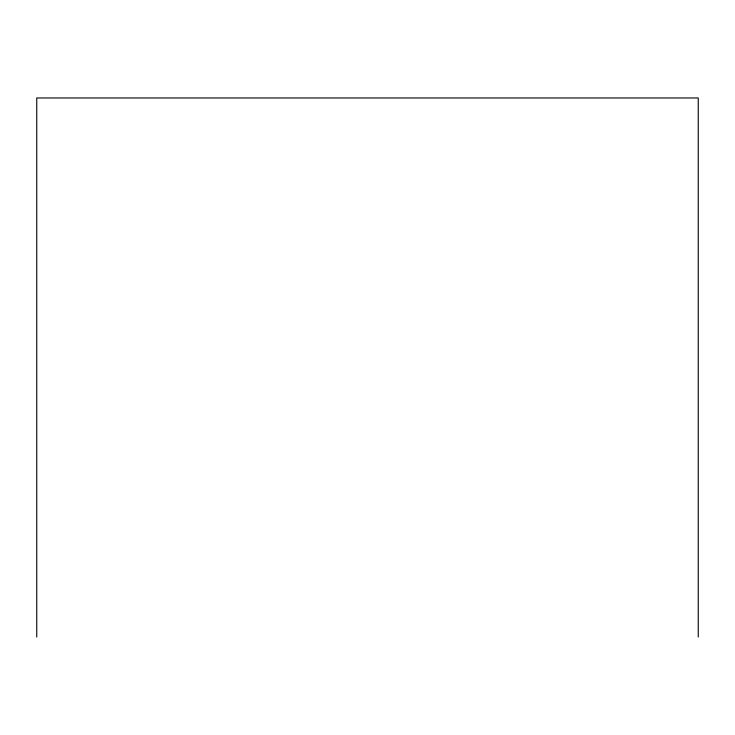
<?xml version="1.0" encoding="UTF-8"?>
<svg xmlns="http://www.w3.org/2000/svg" width="735" height="735" viewBox="0 0 735 735"><rect width="100%" height="100%" fill="white"/><g stroke="black" fill="none" stroke-linecap="round" stroke-linejoin="round"><path stroke-width="1.1" d="M698.25 637.024L698.25 97.975L36.75 97.975L36.75 637.024"/></g></svg>
